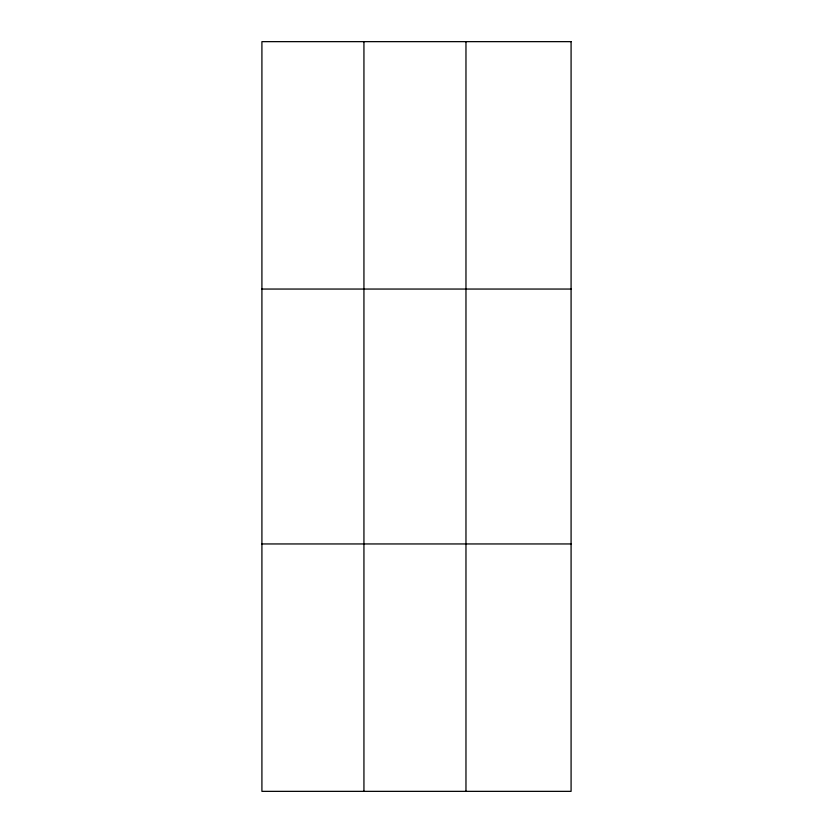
<?xml version="1.0" encoding="UTF-8"?>
<svg xmlns="http://www.w3.org/2000/svg" width="833" height="833" viewBox="0 0 833 833"><rect width="100%" height="100%" fill="white"/><g stroke="black" fill="none" stroke-linecap="round" stroke-linejoin="round"><path stroke-width="1.25" d="M363.938 791.35L363.938 41.65M465.97 791.35L465.97 41.65M261.916 289.051L571.084 289.051M261.916 543.949L571.084 543.949M571.084 41.65L571.084 791.35L261.916 791.35L261.916 41.65L571.084 41.65"/></g></svg>
